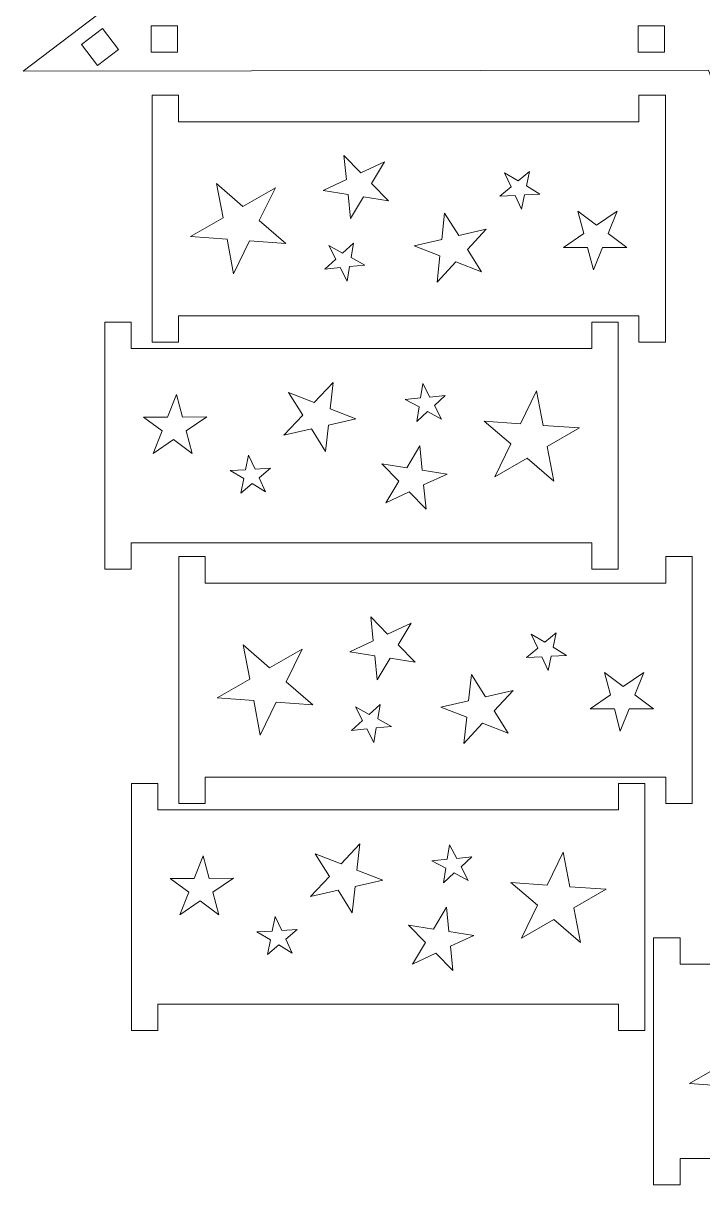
# Model space of a CAD drawing. Header units: centimetres. Extents: x -30.6 to 36.6, y -25.8 to 27.5.
# Drawn here: x -30.58 to -15.13, y -25.83 to 0.58 of the extents above; entities that cross this region are included whole.
import ezdxf

# ---------------------------------------------------------------- set-up
doc = ezdxf.new("R2010")
doc.units = ezdxf.units.CM
doc.header["$MEASUREMENT"] = 0
doc.layers.add('layer 1', color=7, linetype='Continuous')

msp = doc.modelspace()

# ---------------------------------------------------------------- linework, layer by layer
at = {"layer": 'layer 1', "color": 250, "lineweight": 9}
for points, knots in [([(-23.77008, 23.30807), (-23.77008, 23.30807), (-18.39378, 8.74883), (-18.39378, 8.74883), (-18.39378, 8.74883), (-18.39378, 8.74883), (-30.57854, -0.50437), (-30.57854, -0.50437), (-30.57854, -0.50437), (-30.57854, -0.50437), (-15.00344, -0.48715), (-15.00344, -0.48715), (-15.00344, -0.48715), (-15.00344, -0.48715), (-9.51318, -15.52955), (-9.51318, -15.52955), (-9.51318, -15.52955), (-9.51318, -15.52955), (-5.43356, -0.49517), (-5.43356, -0.49517), (-5.43356, -0.49517), (-5.43356, -0.49517), (10.14442, -0.53869), (10.14442, -0.53869), (10.14442, -0.53869), (10.14442, -0.53869), (-2.90936, 8.73579), (-2.90936, 8.73579), (-2.90936, 8.73579), (-2.90936, 8.73579), (1.1037, 23.30807), (1.1037, 23.30807), (1.1037, 23.30807), (1.1037, 23.30807), (0.64578, 23.30807), (0.64578, 23.30807), (0.64578, 23.30807), (0.64578, 23.30807), (-10.91922, 14.44893), (-10.91922, 14.44893), (-10.91922, 14.44893), (-10.91922, 14.44893), (-23.29166, 23.30807), (-23.29166, 23.30807), (-23.29166, 23.30807), (-23.29166, 23.30807), (-23.77008, 23.30807), (-23.77008, 23.30807)], [0, 0, 0, 0, 0.07692308, 0.07692308, 0.07692308, 0.07692308, 0.15384615, 0.15384615, 0.15384615, 0.15384615, 0.23076923, 0.23076923, 0.23076923, 0.23076923, 0.30769231, 0.30769231, 0.30769231, 0.30769231, 0.38461538, 0.38461538, 0.38461538, 0.38461538, 0.46153846, 0.46153846, 0.46153846, 0.46153846, 0.53846154, 0.53846154, 0.53846154, 0.53846154, 0.61538462, 0.61538462, 0.61538462, 0.61538462, 0.69230769, 0.69230769, 0.69230769, 0.69230769, 0.76923077, 0.76923077, 0.76923077, 0.76923077, 0.84615385, 0.84615385, 0.84615385, 0.84615385, 1, 1, 1, 1]), ([(-29.25078, 0.09691), (-29.25078, 0.09691), (-28.7737, 0.46077), (-28.7737, 0.46077), (-28.7737, 0.46077), (-28.7737, 0.46077), (-28.40984, -0.01635), (-28.40984, -0.01635), (-28.40984, -0.01635), (-28.40984, -0.01635), (-28.88696, -0.38017), (-28.88696, -0.38017), (-28.88696, -0.38017), (-28.88696, -0.38017), (-29.25078, 0.09691), (-29.25078, 0.09691)], [0, 0, 0, 0, 0.2, 0.2, 0.2, 0.2, 0.4, 0.4, 0.4, 0.4, 0.6, 0.6, 0.6, 0.6, 1, 1, 1, 1]), ([(-27.6711, -0.07717), (-27.6711, -0.07717), (-27.0711, -0.07717), (-27.0711, -0.07717), (-27.0711, -0.07717), (-27.0711, -0.07717), (-27.0711, 0.52283), (-27.0711, 0.52283), (-27.0711, 0.52283), (-27.0711, 0.52283), (-27.6711, 0.52283), (-27.6711, 0.52283), (-27.6711, 0.52283), (-27.6711, 0.52283), (-27.6711, -0.07717), (-27.6711, -0.07717)], [0, 0, 0, 0, 0.2, 0.2, 0.2, 0.2, 0.4, 0.4, 0.4, 0.4, 0.6, 0.6, 0.6, 0.6, 1, 1, 1, 1]), ([(-16.60092, -0.07717), (-16.60092, -0.07717), (-16.00092, -0.07717), (-16.00092, -0.07717), (-16.00092, -0.07717), (-16.00092, -0.07717), (-16.00092, 0.52283), (-16.00092, 0.52283), (-16.00092, 0.52283), (-16.00092, 0.52283), (-16.60092, 0.52283), (-16.60092, 0.52283), (-16.60092, 0.52283), (-16.60092, 0.52283), (-16.60092, -0.07717), (-16.60092, -0.07717)], [0, 0, 0, 0, 0.2, 0.2, 0.2, 0.2, 0.4, 0.4, 0.4, 0.4, 0.6, 0.6, 0.6, 0.6, 1, 1, 1, 1]), ([(-27.0512, -1.65575), (-27.0512, -1.65575), (-16.58104, -1.65575), (-16.58104, -1.65575), (-16.58104, -1.65575), (-16.58104, -1.65575), (-16.58104, -1.05607), (-16.58104, -1.05607), (-16.58104, -1.05607), (-16.58104, -1.05607), (-15.98104, -1.05607), (-15.98104, -1.05607), (-15.98104, -1.05607), (-15.98104, -2.92785), (-15.98102, -4.79961), (-15.98102, -6.67137), (-15.98102, -6.67137), (-15.98102, -6.67137), (-16.58102, -6.67141), (-16.58102, -6.67141), (-16.58102, -6.67141), (-16.58102, -6.67141), (-16.58102, -6.07171), (-16.58102, -6.07171), (-16.58102, -6.07171), (-16.58102, -6.07171), (-27.05122, -6.07171), (-27.05122, -6.07171), (-27.05122, -6.07171), (-27.05122, -6.07171), (-27.0512, -6.67141), (-27.0512, -6.67141), (-27.0512, -6.67141), (-27.0512, -6.67141), (-27.65122, -6.67141), (-27.65122, -6.67141), (-27.65122, -6.67141), (-27.65122, -4.79965), (-27.65122, -2.92785), (-27.65122, -1.05609), (-27.65122, -1.05609), (-27.65122, -1.05609), (-27.05122, -1.05607), (-27.05122, -1.05607), (-27.05122, -1.05607), (-27.05122, -1.05607), (-27.0512, -1.65575), (-27.0512, -1.65575)], [0, 0, 0, 0, 0.07692308, 0.07692308, 0.07692308, 0.07692308, 0.15384615, 0.15384615, 0.15384615, 0.15384615, 0.23076923, 0.23076923, 0.23076923, 0.23076923, 0.30769231, 0.30769231, 0.30769231, 0.30769231, 0.38461538, 0.38461538, 0.38461538, 0.38461538, 0.46153846, 0.46153846, 0.46153846, 0.46153846, 0.53846154, 0.53846154, 0.53846154, 0.53846154, 0.61538462, 0.61538462, 0.61538462, 0.61538462, 0.69230769, 0.69230769, 0.69230769, 0.69230769, 0.76923077, 0.76923077, 0.76923077, 0.76923077, 0.84615385, 0.84615385, 0.84615385, 0.84615385, 1, 1, 1, 1]), ([(-23.28742, -2.42247), (-23.28742, -2.42247), (-22.90248, -2.81803), (-22.90248, -2.81803), (-22.90248, -2.81803), (-22.90248, -2.81803), (-22.3699, -2.56741), (-22.3699, -2.56741), (-22.3699, -2.56741), (-22.3699, -2.56741), (-22.66546, -3.06061), (-22.66546, -3.06061), (-22.66546, -3.06061), (-22.66546, -3.06061), (-22.27884, -3.45473), (-22.27884, -3.45473), (-22.27884, -3.45473), (-22.27884, -3.45473), (-22.84646, -3.36395), (-22.84646, -3.36395), (-22.84646, -3.36395), (-22.84646, -3.36395), (-23.14008, -3.85811), (-23.14008, -3.85811), (-23.14008, -3.85811), (-23.14008, -3.85811), (-23.19534, -3.30883), (-23.19534, -3.30883), (-23.19534, -3.30883), (-23.19534, -3.30883), (-23.76346, -3.22017), (-23.76346, -3.22017), (-23.76346, -3.22017), (-23.76346, -3.22017), (-23.23, -2.97145), (-23.23, -2.97145), (-23.23, -2.97145), (-23.23, -2.97145), (-23.28742, -2.42247), (-23.28742, -2.42247)], [0, 0, 0, 0, 0.09090909, 0.09090909, 0.09090909, 0.09090909, 0.18181818, 0.18181818, 0.18181818, 0.18181818, 0.27272727, 0.27272727, 0.27272727, 0.27272727, 0.36363636, 0.36363636, 0.36363636, 0.36363636, 0.45454545, 0.45454545, 0.45454545, 0.45454545, 0.54545455, 0.54545455, 0.54545455, 0.54545455, 0.63636364, 0.63636364, 0.63636364, 0.63636364, 0.72727273, 0.72727273, 0.72727273, 0.72727273, 0.81818182, 0.81818182, 0.81818182, 0.81818182, 1, 1, 1, 1]), ([(-19.0713, -2.78849), (-19.0713, -2.78849), (-19.14004, -3.11719), (-19.14004, -3.11719), (-19.14004, -3.11719), (-19.14004, -3.11719), (-18.83258, -3.30071), (-18.83258, -3.30071), (-18.83258, -3.30071), (-18.83258, -3.30071), (-19.18186, -3.31923), (-19.18186, -3.31923), (-19.18186, -3.31923), (-19.18186, -3.31923), (-19.2493, -3.64827), (-19.2493, -3.64827), (-19.2493, -3.64827), (-19.2493, -3.64827), (-19.39642, -3.33101), (-19.39642, -3.33101), (-19.39642, -3.33101), (-19.39642, -3.33101), (-19.74556, -3.35085), (-19.74556, -3.35085), (-19.74556, -3.35085), (-19.74556, -3.35085), (-19.48724, -3.13627), (-19.48724, -3.13627), (-19.48724, -3.13627), (-19.48724, -3.13627), (-19.6356, -2.81949), (-19.6356, -2.81949), (-19.6356, -2.81949), (-19.6356, -2.81949), (-19.32876, -3.00411), (-19.32876, -3.00411), (-19.32876, -3.00411), (-19.32876, -3.00411), (-19.0713, -2.78849), (-19.0713, -2.78849)], [0, 0, 0, 0, 0.09090909, 0.09090909, 0.09090909, 0.09090909, 0.18181818, 0.18181818, 0.18181818, 0.18181818, 0.27272727, 0.27272727, 0.27272727, 0.27272727, 0.36363636, 0.36363636, 0.36363636, 0.36363636, 0.45454545, 0.45454545, 0.45454545, 0.45454545, 0.54545455, 0.54545455, 0.54545455, 0.54545455, 0.63636364, 0.63636364, 0.63636364, 0.63636364, 0.72727273, 0.72727273, 0.72727273, 0.72727273, 0.81818182, 0.81818182, 0.81818182, 0.81818182, 1, 1, 1, 1]), ([(-26.18786, -3.05929), (-26.18786, -3.05929), (-25.58368, -3.58309), (-25.58368, -3.58309), (-25.58368, -3.58309), (-25.58368, -3.58309), (-24.8476, -3.15635), (-24.8476, -3.15635), (-24.8476, -3.15635), (-24.8476, -3.15635), (-25.2118, -3.90413), (-25.2118, -3.90413), (-25.2118, -3.90413), (-25.2118, -3.90413), (-24.60536, -4.42557), (-24.60536, -4.42557), (-24.60536, -4.42557), (-24.60536, -4.42557), (-25.43464, -4.36393), (-25.43464, -4.36393), (-25.43464, -4.36393), (-25.43464, -4.36393), (-25.79592, -5.11291), (-25.79592, -5.11291), (-25.79592, -5.11291), (-25.79592, -5.11291), (-25.94426, -4.32707), (-25.94426, -4.32707), (-25.94426, -4.32707), (-25.94426, -4.32707), (-26.77394, -4.26853), (-26.77394, -4.26853), (-26.77394, -4.26853), (-26.77394, -4.26853), (-26.03636, -3.84447), (-26.03636, -3.84447), (-26.03636, -3.84447), (-26.03636, -3.84447), (-26.18786, -3.05929), (-26.18786, -3.05929)], [0, 0, 0, 0, 0.09090909, 0.09090909, 0.09090909, 0.09090909, 0.18181818, 0.18181818, 0.18181818, 0.18181818, 0.27272727, 0.27272727, 0.27272727, 0.27272727, 0.36363636, 0.36363636, 0.36363636, 0.36363636, 0.45454545, 0.45454545, 0.45454545, 0.45454545, 0.54545455, 0.54545455, 0.54545455, 0.54545455, 0.63636364, 0.63636364, 0.63636364, 0.63636364, 0.72727273, 0.72727273, 0.72727273, 0.72727273, 0.81818182, 0.81818182, 0.81818182, 0.81818182, 1, 1, 1, 1]), ([(-17.97026, -3.69049), (-17.97026, -3.69049), (-17.5456, -4.00665), (-17.5456, -4.00665), (-17.5456, -4.00665), (-17.5456, -4.00665), (-17.07928, -3.68845), (-17.07928, -3.68845), (-17.07928, -3.68845), (-17.07928, -3.68845), (-17.28426, -4.20041), (-17.28426, -4.20041), (-17.28426, -4.20041), (-17.28426, -4.20041), (-16.85826, -4.51491), (-16.85826, -4.51491), (-16.85826, -4.51491), (-16.85826, -4.51491), (-17.40964, -4.51517), (-17.40964, -4.51517), (-17.40964, -4.51517), (-17.40964, -4.51517), (-17.61268, -5.02783), (-17.61268, -5.02783), (-17.61268, -5.02783), (-17.61268, -5.02783), (-17.74842, -4.51597), (-17.74842, -4.51597), (-17.74842, -4.51597), (-17.74842, -4.51597), (-18.29992, -4.51829), (-18.29992, -4.51829), (-18.29992, -4.51829), (-18.29992, -4.51829), (-17.83246, -4.20171), (-17.83246, -4.20171), (-17.83246, -4.20171), (-17.83246, -4.20171), (-17.97026, -3.69049), (-17.97026, -3.69049)], [0, 0, 0, 0, 0.09090909, 0.09090909, 0.09090909, 0.09090909, 0.18181818, 0.18181818, 0.18181818, 0.18181818, 0.27272727, 0.27272727, 0.27272727, 0.27272727, 0.36363636, 0.36363636, 0.36363636, 0.36363636, 0.45454545, 0.45454545, 0.45454545, 0.45454545, 0.54545455, 0.54545455, 0.54545455, 0.54545455, 0.63636364, 0.63636364, 0.63636364, 0.63636364, 0.72727273, 0.72727273, 0.72727273, 0.72727273, 0.81818182, 0.81818182, 0.81818182, 0.81818182, 1, 1, 1, 1]), ([(-20.99914, -3.73301), (-20.99914, -3.73301), (-20.67882, -4.24613), (-20.67882, -4.24613), (-20.67882, -4.24613), (-20.67882, -4.24613), (-20.0517, -4.10135), (-20.0517, -4.10135), (-20.0517, -4.10135), (-20.0517, -4.10135), (-20.48138, -4.56099), (-20.48138, -4.56099), (-20.48138, -4.56099), (-20.48138, -4.56099), (-20.15894, -5.07291), (-20.15894, -5.07291), (-20.15894, -5.07291), (-20.15894, -5.07291), (-20.74484, -4.84389), (-20.74484, -4.84389), (-20.74484, -4.84389), (-20.74484, -4.84389), (-21.17264, -5.30499), (-21.17264, -5.30499), (-21.17264, -5.30499), (-21.17264, -5.30499), (-21.10508, -4.70381), (-21.10508, -4.70381), (-21.10508, -4.70381), (-21.10508, -4.70381), (-21.69192, -4.47691), (-21.69192, -4.47691), (-21.69192, -4.47691), (-21.69192, -4.47691), (-21.06428, -4.33439), (-21.06428, -4.33439), (-21.06428, -4.33439), (-21.06428, -4.33439), (-20.99914, -3.73301), (-20.99914, -3.73301)], [0, 0, 0, 0, 0.09090909, 0.09090909, 0.09090909, 0.09090909, 0.18181818, 0.18181818, 0.18181818, 0.18181818, 0.27272727, 0.27272727, 0.27272727, 0.27272727, 0.36363636, 0.36363636, 0.36363636, 0.36363636, 0.45454545, 0.45454545, 0.45454545, 0.45454545, 0.54545455, 0.54545455, 0.54545455, 0.54545455, 0.63636364, 0.63636364, 0.63636364, 0.63636364, 0.72727273, 0.72727273, 0.72727273, 0.72727273, 0.81818182, 0.81818182, 0.81818182, 0.81818182, 1, 1, 1, 1]), ([(-23.07226, -4.41533), (-23.07226, -4.41533), (-23.12696, -4.74667), (-23.12696, -4.74667), (-23.12696, -4.74667), (-23.12696, -4.74667), (-22.81198, -4.91699), (-22.81198, -4.91699), (-22.81198, -4.91699), (-22.81198, -4.91699), (-23.16014, -4.95029), (-23.16014, -4.95029), (-23.16014, -4.95029), (-23.16014, -4.95029), (-23.21356, -5.28187), (-23.21356, -5.28187), (-23.21356, -5.28187), (-23.21356, -5.28187), (-23.37404, -4.97115), (-23.37404, -4.97115), (-23.37404, -4.97115), (-23.37404, -4.97115), (-23.72202, -5.00581), (-23.72202, -5.00581), (-23.72202, -5.00581), (-23.72202, -5.00581), (-23.47298, -4.78047), (-23.47298, -4.78047), (-23.47298, -4.78047), (-23.47298, -4.78047), (-23.6347, -4.47025), (-23.6347, -4.47025), (-23.6347, -4.47025), (-23.6347, -4.47025), (-23.3203, -4.64167), (-23.3203, -4.64167), (-23.3203, -4.64167), (-23.3203, -4.64167), (-23.07226, -4.41533), (-23.07226, -4.41533)], [0, 0, 0, 0, 0.09090909, 0.09090909, 0.09090909, 0.09090909, 0.18181818, 0.18181818, 0.18181818, 0.18181818, 0.27272727, 0.27272727, 0.27272727, 0.27272727, 0.36363636, 0.36363636, 0.36363636, 0.36363636, 0.45454545, 0.45454545, 0.45454545, 0.45454545, 0.54545455, 0.54545455, 0.54545455, 0.54545455, 0.63636364, 0.63636364, 0.63636364, 0.63636364, 0.72727273, 0.72727273, 0.72727273, 0.72727273, 0.81818182, 0.81818182, 0.81818182, 0.81818182, 1, 1, 1, 1]), ([(-17.65504, -11.23163), (-17.65504, -11.23163), (-28.12522, -11.23163), (-28.12522, -11.23163), (-28.12522, -11.23163), (-28.12522, -11.23163), (-28.12522, -11.83131), (-28.12522, -11.83131), (-28.12522, -11.83131), (-28.12522, -11.83131), (-28.72522, -11.83131), (-28.72522, -11.83131), (-28.72522, -11.83131), (-28.72522, -9.95955), (-28.72522, -8.08777), (-28.72522, -6.21601), (-28.72522, -6.21601), (-28.72522, -6.21601), (-28.12522, -6.21601), (-28.12522, -6.21601), (-28.12522, -6.21601), (-28.12522, -6.21601), (-28.12522, -6.81569), (-28.12522, -6.81569), (-28.12522, -6.81569), (-28.12522, -6.81569), (-17.65504, -6.81569), (-17.65504, -6.81569), (-17.65504, -6.81569), (-17.65504, -6.81569), (-17.65504, -6.21601), (-17.65504, -6.21601), (-17.65504, -6.21601), (-17.65504, -6.21601), (-17.05504, -6.21601), (-17.05504, -6.21601), (-17.05504, -6.21601), (-17.05504, -8.08777), (-17.05504, -9.95955), (-17.05506, -11.83131), (-17.05506, -11.83131), (-17.05506, -11.83131), (-17.65506, -11.83131), (-17.65506, -11.83131), (-17.65506, -11.83131), (-17.65506, -11.83131), (-17.65504, -11.23163), (-17.65504, -11.23163)], [0, 0, 0, 0, 0.07692308, 0.07692308, 0.07692308, 0.07692308, 0.15384615, 0.15384615, 0.15384615, 0.15384615, 0.23076923, 0.23076923, 0.23076923, 0.23076923, 0.30769231, 0.30769231, 0.30769231, 0.30769231, 0.38461538, 0.38461538, 0.38461538, 0.38461538, 0.46153846, 0.46153846, 0.46153846, 0.46153846, 0.53846154, 0.53846154, 0.53846154, 0.53846154, 0.61538462, 0.61538462, 0.61538462, 0.61538462, 0.69230769, 0.69230769, 0.69230769, 0.69230769, 0.76923077, 0.76923077, 0.76923077, 0.76923077, 0.84615385, 0.84615385, 0.84615385, 0.84615385, 1, 1, 1, 1]), ([(-23.70712, -9.15439), (-23.70712, -9.15439), (-24.02744, -8.64127), (-24.02744, -8.64127), (-24.02744, -8.64127), (-24.02744, -8.64127), (-24.65454, -8.78603), (-24.65454, -8.78603), (-24.65454, -8.78603), (-24.65454, -8.78603), (-24.22486, -8.32639), (-24.22486, -8.32639), (-24.22486, -8.32639), (-24.22486, -8.32639), (-24.5473, -7.81449), (-24.5473, -7.81449), (-24.5473, -7.81449), (-24.5473, -7.81449), (-23.96142, -8.04353), (-23.96142, -8.04353), (-23.96142, -8.04353), (-23.96142, -8.04353), (-23.53362, -7.58241), (-23.53362, -7.58241), (-23.53362, -7.58241), (-23.53362, -7.58241), (-23.60118, -8.18361), (-23.60118, -8.18361), (-23.60118, -8.18361), (-23.60118, -8.18361), (-23.01432, -8.41051), (-23.01432, -8.41051), (-23.01432, -8.41051), (-23.01432, -8.41051), (-23.64196, -8.55301), (-23.64196, -8.55301), (-23.64196, -8.55301), (-23.64196, -8.55301), (-23.70712, -9.15439), (-23.70712, -9.15439)], [0, 0, 0, 0, 0.09090909, 0.09090909, 0.09090909, 0.09090909, 0.18181818, 0.18181818, 0.18181818, 0.18181818, 0.27272727, 0.27272727, 0.27272727, 0.27272727, 0.36363636, 0.36363636, 0.36363636, 0.36363636, 0.45454545, 0.45454545, 0.45454545, 0.45454545, 0.54545455, 0.54545455, 0.54545455, 0.54545455, 0.63636364, 0.63636364, 0.63636364, 0.63636364, 0.72727273, 0.72727273, 0.72727273, 0.72727273, 0.81818182, 0.81818182, 0.81818182, 0.81818182, 1, 1, 1, 1]), ([(-21.63402, -8.47205), (-21.63402, -8.47205), (-21.5793, -8.14073), (-21.5793, -8.14073), (-21.5793, -8.14073), (-21.5793, -8.14073), (-21.8943, -7.97043), (-21.8943, -7.97043), (-21.8943, -7.97043), (-21.8943, -7.97043), (-21.5461, -7.93709), (-21.5461, -7.93709), (-21.5461, -7.93709), (-21.5461, -7.93709), (-21.4927, -7.60553), (-21.4927, -7.60553), (-21.4927, -7.60553), (-21.4927, -7.60553), (-21.33226, -7.91623), (-21.33226, -7.91623), (-21.33226, -7.91623), (-21.33226, -7.91623), (-20.98424, -7.88159), (-20.98424, -7.88159), (-20.98424, -7.88159), (-20.98424, -7.88159), (-21.23328, -8.10693), (-21.23328, -8.10693), (-21.23328, -8.10693), (-21.23328, -8.10693), (-21.07154, -8.41715), (-21.07154, -8.41715), (-21.07154, -8.41715), (-21.07154, -8.41715), (-21.38596, -8.24573), (-21.38596, -8.24573), (-21.38596, -8.24573), (-21.38596, -8.24573), (-21.63402, -8.47205), (-21.63402, -8.47205)], [0, 0, 0, 0, 0.09090909, 0.09090909, 0.09090909, 0.09090909, 0.18181818, 0.18181818, 0.18181818, 0.18181818, 0.27272727, 0.27272727, 0.27272727, 0.27272727, 0.36363636, 0.36363636, 0.36363636, 0.36363636, 0.45454545, 0.45454545, 0.45454545, 0.45454545, 0.54545455, 0.54545455, 0.54545455, 0.54545455, 0.63636364, 0.63636364, 0.63636364, 0.63636364, 0.72727273, 0.72727273, 0.72727273, 0.72727273, 0.81818182, 0.81818182, 0.81818182, 0.81818182, 1, 1, 1, 1]), ([(-26.736, -9.19689), (-26.736, -9.19689), (-27.16064, -8.88073), (-27.16064, -8.88073), (-27.16064, -8.88073), (-27.16064, -8.88073), (-27.62698, -9.19897), (-27.62698, -9.19897), (-27.62698, -9.19897), (-27.62698, -9.19897), (-27.42198, -8.68697), (-27.42198, -8.68697), (-27.42198, -8.68697), (-27.42198, -8.68697), (-27.84798, -8.37251), (-27.84798, -8.37251), (-27.84798, -8.37251), (-27.84798, -8.37251), (-27.2966, -8.37225), (-27.2966, -8.37225), (-27.2966, -8.37225), (-27.2966, -8.37225), (-27.0936, -7.85959), (-27.0936, -7.85959), (-27.0936, -7.85959), (-27.0936, -7.85959), (-26.95784, -8.37143), (-26.95784, -8.37143), (-26.95784, -8.37143), (-26.95784, -8.37143), (-26.40634, -8.36911), (-26.40634, -8.36911), (-26.40634, -8.36911), (-26.40634, -8.36911), (-26.87378, -8.68569), (-26.87378, -8.68569), (-26.87378, -8.68569), (-26.87378, -8.68569), (-26.736, -9.19689), (-26.736, -9.19689)], [0, 0, 0, 0, 0.09090909, 0.09090909, 0.09090909, 0.09090909, 0.18181818, 0.18181818, 0.18181818, 0.18181818, 0.27272727, 0.27272727, 0.27272727, 0.27272727, 0.36363636, 0.36363636, 0.36363636, 0.36363636, 0.45454545, 0.45454545, 0.45454545, 0.45454545, 0.54545455, 0.54545455, 0.54545455, 0.54545455, 0.63636364, 0.63636364, 0.63636364, 0.63636364, 0.72727273, 0.72727273, 0.72727273, 0.72727273, 0.81818182, 0.81818182, 0.81818182, 0.81818182, 1, 1, 1, 1]), ([(-18.51838, -9.82809), (-18.51838, -9.82809), (-19.12258, -9.30431), (-19.12258, -9.30431), (-19.12258, -9.30431), (-19.12258, -9.30431), (-19.85864, -9.73105), (-19.85864, -9.73105), (-19.85864, -9.73105), (-19.85864, -9.73105), (-19.49448, -8.98325), (-19.49448, -8.98325), (-19.49448, -8.98325), (-19.49448, -8.98325), (-20.1009, -8.46183), (-20.1009, -8.46183), (-20.1009, -8.46183), (-20.1009, -8.46183), (-19.27162, -8.52347), (-19.27162, -8.52347), (-19.27162, -8.52347), (-19.27162, -8.52347), (-18.91036, -7.77447), (-18.91036, -7.77447), (-18.91036, -7.77447), (-18.91036, -7.77447), (-18.76202, -8.56035), (-18.76202, -8.56035), (-18.76202, -8.56035), (-18.76202, -8.56035), (-17.93232, -8.61887), (-17.93232, -8.61887), (-17.93232, -8.61887), (-17.93232, -8.61887), (-18.66988, -9.04295), (-18.66988, -9.04295), (-18.66988, -9.04295), (-18.66988, -9.04295), (-18.51838, -9.82809), (-18.51838, -9.82809)], [0, 0, 0, 0, 0.09090909, 0.09090909, 0.09090909, 0.09090909, 0.18181818, 0.18181818, 0.18181818, 0.18181818, 0.27272727, 0.27272727, 0.27272727, 0.27272727, 0.36363636, 0.36363636, 0.36363636, 0.36363636, 0.45454545, 0.45454545, 0.45454545, 0.45454545, 0.54545455, 0.54545455, 0.54545455, 0.54545455, 0.63636364, 0.63636364, 0.63636364, 0.63636364, 0.72727273, 0.72727273, 0.72727273, 0.72727273, 0.81818182, 0.81818182, 0.81818182, 0.81818182, 1, 1, 1, 1]), ([(-25.63494, -10.09893), (-25.63494, -10.09893), (-25.5662, -9.77021), (-25.5662, -9.77021), (-25.5662, -9.77021), (-25.5662, -9.77021), (-25.8737, -9.58669), (-25.8737, -9.58669), (-25.8737, -9.58669), (-25.8737, -9.58669), (-25.5244, -9.56817), (-25.5244, -9.56817), (-25.5244, -9.56817), (-25.5244, -9.56817), (-25.457, -9.23913), (-25.457, -9.23913), (-25.457, -9.23913), (-25.457, -9.23913), (-25.30982, -9.55637), (-25.30982, -9.55637), (-25.30982, -9.55637), (-25.30982, -9.55637), (-24.96068, -9.53655), (-24.96068, -9.53655), (-24.96068, -9.53655), (-24.96068, -9.53655), (-25.21906, -9.75113), (-25.21906, -9.75113), (-25.21906, -9.75113), (-25.21906, -9.75113), (-25.07066, -10.06791), (-25.07066, -10.06791), (-25.07066, -10.06791), (-25.07066, -10.06791), (-25.3775, -9.88329), (-25.3775, -9.88329), (-25.3775, -9.88329), (-25.3775, -9.88329), (-25.63494, -10.09893), (-25.63494, -10.09893)], [0, 0, 0, 0, 0.09090909, 0.09090909, 0.09090909, 0.09090909, 0.18181818, 0.18181818, 0.18181818, 0.18181818, 0.27272727, 0.27272727, 0.27272727, 0.27272727, 0.36363636, 0.36363636, 0.36363636, 0.36363636, 0.45454545, 0.45454545, 0.45454545, 0.45454545, 0.54545455, 0.54545455, 0.54545455, 0.54545455, 0.63636364, 0.63636364, 0.63636364, 0.63636364, 0.72727273, 0.72727273, 0.72727273, 0.72727273, 0.81818182, 0.81818182, 0.81818182, 0.81818182, 1, 1, 1, 1]), ([(-21.41884, -10.46493), (-21.41884, -10.46493), (-21.80376, -10.06935), (-21.80376, -10.06935), (-21.80376, -10.06935), (-21.80376, -10.06935), (-22.33636, -10.31997), (-22.33636, -10.31997), (-22.33636, -10.31997), (-22.33636, -10.31997), (-22.0408, -9.82679), (-22.0408, -9.82679), (-22.0408, -9.82679), (-22.0408, -9.82679), (-22.4274, -9.43269), (-22.4274, -9.43269), (-22.4274, -9.43269), (-22.4274, -9.43269), (-21.8598, -9.52349), (-21.8598, -9.52349), (-21.8598, -9.52349), (-21.8598, -9.52349), (-21.56616, -9.02929), (-21.56616, -9.02929), (-21.56616, -9.02929), (-21.56616, -9.02929), (-21.51092, -9.57857), (-21.51092, -9.57857), (-21.51092, -9.57857), (-21.51092, -9.57857), (-20.94282, -9.66723), (-20.94282, -9.66723), (-20.94282, -9.66723), (-20.94282, -9.66723), (-21.47626, -9.91595), (-21.47626, -9.91595), (-21.47626, -9.91595), (-21.47626, -9.91595), (-21.41884, -10.46493), (-21.41884, -10.46493)], [0, 0, 0, 0, 0.09090909, 0.09090909, 0.09090909, 0.09090909, 0.18181818, 0.18181818, 0.18181818, 0.18181818, 0.27272727, 0.27272727, 0.27272727, 0.27272727, 0.36363636, 0.36363636, 0.36363636, 0.36363636, 0.45454545, 0.45454545, 0.45454545, 0.45454545, 0.54545455, 0.54545455, 0.54545455, 0.54545455, 0.63636364, 0.63636364, 0.63636364, 0.63636364, 0.72727273, 0.72727273, 0.72727273, 0.72727273, 0.81818182, 0.81818182, 0.81818182, 0.81818182, 1, 1, 1, 1]), ([(-26.44436, -12.14477), (-26.44436, -12.14477), (-15.9742, -12.14477), (-15.9742, -12.14477), (-15.9742, -12.14477), (-15.9742, -12.14477), (-15.9742, -11.54509), (-15.9742, -11.54509), (-15.9742, -11.54509), (-15.9742, -11.54509), (-15.3742, -11.54509), (-15.3742, -11.54509), (-15.3742, -11.54509), (-15.3742, -13.41687), (-15.37418, -15.28863), (-15.37418, -17.16039), (-15.37418, -17.16039), (-15.37418, -17.16039), (-15.97418, -17.16043), (-15.97418, -17.16043), (-15.97418, -17.16043), (-15.97418, -17.16043), (-15.97418, -16.56073), (-15.97418, -16.56073), (-15.97418, -16.56073), (-15.97418, -16.56073), (-26.44438, -16.56073), (-26.44438, -16.56073), (-26.44438, -16.56073), (-26.44438, -16.56073), (-26.44436, -17.16043), (-26.44436, -17.16043), (-26.44436, -17.16043), (-26.44436, -17.16043), (-27.04438, -17.16043), (-27.04438, -17.16043), (-27.04438, -17.16043), (-27.04438, -15.28867), (-27.04438, -13.41687), (-27.04438, -11.54511), (-27.04438, -11.54511), (-27.04438, -11.54511), (-26.44438, -11.54509), (-26.44438, -11.54509), (-26.44438, -11.54509), (-26.44438, -11.54509), (-26.44436, -12.14477), (-26.44436, -12.14477)], [0, 0, 0, 0, 0.07692308, 0.07692308, 0.07692308, 0.07692308, 0.15384615, 0.15384615, 0.15384615, 0.15384615, 0.23076923, 0.23076923, 0.23076923, 0.23076923, 0.30769231, 0.30769231, 0.30769231, 0.30769231, 0.38461538, 0.38461538, 0.38461538, 0.38461538, 0.46153846, 0.46153846, 0.46153846, 0.46153846, 0.53846154, 0.53846154, 0.53846154, 0.53846154, 0.61538462, 0.61538462, 0.61538462, 0.61538462, 0.69230769, 0.69230769, 0.69230769, 0.69230769, 0.76923077, 0.76923077, 0.76923077, 0.76923077, 0.84615385, 0.84615385, 0.84615385, 0.84615385, 1, 1, 1, 1]), ([(-22.68058, -12.91149), (-22.68058, -12.91149), (-22.29564, -13.30705), (-22.29564, -13.30705), (-22.29564, -13.30705), (-22.29564, -13.30705), (-21.76306, -13.05643), (-21.76306, -13.05643), (-21.76306, -13.05643), (-21.76306, -13.05643), (-22.05862, -13.54963), (-22.05862, -13.54963), (-22.05862, -13.54963), (-22.05862, -13.54963), (-21.672, -13.94375), (-21.672, -13.94375), (-21.672, -13.94375), (-21.672, -13.94375), (-22.23962, -13.85297), (-22.23962, -13.85297), (-22.23962, -13.85297), (-22.23962, -13.85297), (-22.53324, -14.34713), (-22.53324, -14.34713), (-22.53324, -14.34713), (-22.53324, -14.34713), (-22.5885, -13.79785), (-22.5885, -13.79785), (-22.5885, -13.79785), (-22.5885, -13.79785), (-23.15662, -13.70919), (-23.15662, -13.70919), (-23.15662, -13.70919), (-23.15662, -13.70919), (-22.62316, -13.46047), (-22.62316, -13.46047), (-22.62316, -13.46047), (-22.62316, -13.46047), (-22.68058, -12.91149), (-22.68058, -12.91149)], [0, 0, 0, 0, 0.09090909, 0.09090909, 0.09090909, 0.09090909, 0.18181818, 0.18181818, 0.18181818, 0.18181818, 0.27272727, 0.27272727, 0.27272727, 0.27272727, 0.36363636, 0.36363636, 0.36363636, 0.36363636, 0.45454545, 0.45454545, 0.45454545, 0.45454545, 0.54545455, 0.54545455, 0.54545455, 0.54545455, 0.63636364, 0.63636364, 0.63636364, 0.63636364, 0.72727273, 0.72727273, 0.72727273, 0.72727273, 0.81818182, 0.81818182, 0.81818182, 0.81818182, 1, 1, 1, 1]), ([(-18.46446, -13.27751), (-18.46446, -13.27751), (-18.5332, -13.60621), (-18.5332, -13.60621), (-18.5332, -13.60621), (-18.5332, -13.60621), (-18.22574, -13.78973), (-18.22574, -13.78973), (-18.22574, -13.78973), (-18.22574, -13.78973), (-18.57502, -13.80825), (-18.57502, -13.80825), (-18.57502, -13.80825), (-18.57502, -13.80825), (-18.64246, -14.13729), (-18.64246, -14.13729), (-18.64246, -14.13729), (-18.64246, -14.13729), (-18.78958, -13.82003), (-18.78958, -13.82003), (-18.78958, -13.82003), (-18.78958, -13.82003), (-19.13872, -13.83987), (-19.13872, -13.83987), (-19.13872, -13.83987), (-19.13872, -13.83987), (-18.8804, -13.62529), (-18.8804, -13.62529), (-18.8804, -13.62529), (-18.8804, -13.62529), (-19.02876, -13.30851), (-19.02876, -13.30851), (-19.02876, -13.30851), (-19.02876, -13.30851), (-18.72192, -13.49313), (-18.72192, -13.49313), (-18.72192, -13.49313), (-18.72192, -13.49313), (-18.46446, -13.27751), (-18.46446, -13.27751)], [0, 0, 0, 0, 0.09090909, 0.09090909, 0.09090909, 0.09090909, 0.18181818, 0.18181818, 0.18181818, 0.18181818, 0.27272727, 0.27272727, 0.27272727, 0.27272727, 0.36363636, 0.36363636, 0.36363636, 0.36363636, 0.45454545, 0.45454545, 0.45454545, 0.45454545, 0.54545455, 0.54545455, 0.54545455, 0.54545455, 0.63636364, 0.63636364, 0.63636364, 0.63636364, 0.72727273, 0.72727273, 0.72727273, 0.72727273, 0.81818182, 0.81818182, 0.81818182, 0.81818182, 1, 1, 1, 1]), ([(-25.58102, -13.54831), (-25.58102, -13.54831), (-24.97684, -14.07211), (-24.97684, -14.07211), (-24.97684, -14.07211), (-24.97684, -14.07211), (-24.24076, -13.64537), (-24.24076, -13.64537), (-24.24076, -13.64537), (-24.24076, -13.64537), (-24.60496, -14.39315), (-24.60496, -14.39315), (-24.60496, -14.39315), (-24.60496, -14.39315), (-23.99852, -14.91459), (-23.99852, -14.91459), (-23.99852, -14.91459), (-23.99852, -14.91459), (-24.8278, -14.85295), (-24.8278, -14.85295), (-24.8278, -14.85295), (-24.8278, -14.85295), (-25.18908, -15.60193), (-25.18908, -15.60193), (-25.18908, -15.60193), (-25.18908, -15.60193), (-25.33742, -14.81609), (-25.33742, -14.81609), (-25.33742, -14.81609), (-25.33742, -14.81609), (-26.1671, -14.75755), (-26.1671, -14.75755), (-26.1671, -14.75755), (-26.1671, -14.75755), (-25.42952, -14.33349), (-25.42952, -14.33349), (-25.42952, -14.33349), (-25.42952, -14.33349), (-25.58102, -13.54831), (-25.58102, -13.54831)], [0, 0, 0, 0, 0.09090909, 0.09090909, 0.09090909, 0.09090909, 0.18181818, 0.18181818, 0.18181818, 0.18181818, 0.27272727, 0.27272727, 0.27272727, 0.27272727, 0.36363636, 0.36363636, 0.36363636, 0.36363636, 0.45454545, 0.45454545, 0.45454545, 0.45454545, 0.54545455, 0.54545455, 0.54545455, 0.54545455, 0.63636364, 0.63636364, 0.63636364, 0.63636364, 0.72727273, 0.72727273, 0.72727273, 0.72727273, 0.81818182, 0.81818182, 0.81818182, 0.81818182, 1, 1, 1, 1]), ([(-20.3923, -14.22203), (-20.3923, -14.22203), (-20.07198, -14.73515), (-20.07198, -14.73515), (-20.07198, -14.73515), (-20.07198, -14.73515), (-19.44486, -14.59037), (-19.44486, -14.59037), (-19.44486, -14.59037), (-19.44486, -14.59037), (-19.87454, -15.05001), (-19.87454, -15.05001), (-19.87454, -15.05001), (-19.87454, -15.05001), (-19.5521, -15.56193), (-19.5521, -15.56193), (-19.5521, -15.56193), (-19.5521, -15.56193), (-20.138, -15.33291), (-20.138, -15.33291), (-20.138, -15.33291), (-20.138, -15.33291), (-20.5658, -15.79401), (-20.5658, -15.79401), (-20.5658, -15.79401), (-20.5658, -15.79401), (-20.49824, -15.19283), (-20.49824, -15.19283), (-20.49824, -15.19283), (-20.49824, -15.19283), (-21.08508, -14.96593), (-21.08508, -14.96593), (-21.08508, -14.96593), (-21.08508, -14.96593), (-20.45744, -14.82341), (-20.45744, -14.82341), (-20.45744, -14.82341), (-20.45744, -14.82341), (-20.3923, -14.22203), (-20.3923, -14.22203)], [0, 0, 0, 0, 0.09090909, 0.09090909, 0.09090909, 0.09090909, 0.18181818, 0.18181818, 0.18181818, 0.18181818, 0.27272727, 0.27272727, 0.27272727, 0.27272727, 0.36363636, 0.36363636, 0.36363636, 0.36363636, 0.45454545, 0.45454545, 0.45454545, 0.45454545, 0.54545455, 0.54545455, 0.54545455, 0.54545455, 0.63636364, 0.63636364, 0.63636364, 0.63636364, 0.72727273, 0.72727273, 0.72727273, 0.72727273, 0.81818182, 0.81818182, 0.81818182, 0.81818182, 1, 1, 1, 1]), ([(-17.36342, -14.17951), (-17.36342, -14.17951), (-16.93876, -14.49567), (-16.93876, -14.49567), (-16.93876, -14.49567), (-16.93876, -14.49567), (-16.47244, -14.17747), (-16.47244, -14.17747), (-16.47244, -14.17747), (-16.47244, -14.17747), (-16.67742, -14.68943), (-16.67742, -14.68943), (-16.67742, -14.68943), (-16.67742, -14.68943), (-16.25142, -15.00393), (-16.25142, -15.00393), (-16.25142, -15.00393), (-16.25142, -15.00393), (-16.8028, -15.00419), (-16.8028, -15.00419), (-16.8028, -15.00419), (-16.8028, -15.00419), (-17.00584, -15.51685), (-17.00584, -15.51685), (-17.00584, -15.51685), (-17.00584, -15.51685), (-17.14158, -15.00499), (-17.14158, -15.00499), (-17.14158, -15.00499), (-17.14158, -15.00499), (-17.69308, -15.00731), (-17.69308, -15.00731), (-17.69308, -15.00731), (-17.69308, -15.00731), (-17.22562, -14.69073), (-17.22562, -14.69073), (-17.22562, -14.69073), (-17.22562, -14.69073), (-17.36342, -14.17951), (-17.36342, -14.17951)], [0, 0, 0, 0, 0.09090909, 0.09090909, 0.09090909, 0.09090909, 0.18181818, 0.18181818, 0.18181818, 0.18181818, 0.27272727, 0.27272727, 0.27272727, 0.27272727, 0.36363636, 0.36363636, 0.36363636, 0.36363636, 0.45454545, 0.45454545, 0.45454545, 0.45454545, 0.54545455, 0.54545455, 0.54545455, 0.54545455, 0.63636364, 0.63636364, 0.63636364, 0.63636364, 0.72727273, 0.72727273, 0.72727273, 0.72727273, 0.81818182, 0.81818182, 0.81818182, 0.81818182, 1, 1, 1, 1]), ([(-22.46542, -14.90435), (-22.46542, -14.90435), (-22.52012, -15.23569), (-22.52012, -15.23569), (-22.52012, -15.23569), (-22.52012, -15.23569), (-22.20514, -15.40601), (-22.20514, -15.40601), (-22.20514, -15.40601), (-22.20514, -15.40601), (-22.5533, -15.43931), (-22.5533, -15.43931), (-22.5533, -15.43931), (-22.5533, -15.43931), (-22.60672, -15.77089), (-22.60672, -15.77089), (-22.60672, -15.77089), (-22.60672, -15.77089), (-22.7672, -15.46017), (-22.7672, -15.46017), (-22.7672, -15.46017), (-22.7672, -15.46017), (-23.11518, -15.49483), (-23.11518, -15.49483), (-23.11518, -15.49483), (-23.11518, -15.49483), (-22.86614, -15.26949), (-22.86614, -15.26949), (-22.86614, -15.26949), (-22.86614, -15.26949), (-23.02786, -14.95927), (-23.02786, -14.95927), (-23.02786, -14.95927), (-23.02786, -14.95927), (-22.71346, -15.13069), (-22.71346, -15.13069), (-22.71346, -15.13069), (-22.71346, -15.13069), (-22.46542, -14.90435), (-22.46542, -14.90435)], [0, 0, 0, 0, 0.09090909, 0.09090909, 0.09090909, 0.09090909, 0.18181818, 0.18181818, 0.18181818, 0.18181818, 0.27272727, 0.27272727, 0.27272727, 0.27272727, 0.36363636, 0.36363636, 0.36363636, 0.36363636, 0.45454545, 0.45454545, 0.45454545, 0.45454545, 0.54545455, 0.54545455, 0.54545455, 0.54545455, 0.63636364, 0.63636364, 0.63636364, 0.63636364, 0.72727273, 0.72727273, 0.72727273, 0.72727273, 0.81818182, 0.81818182, 0.81818182, 0.81818182, 1, 1, 1, 1]), ([(-17.0482, -21.72065), (-17.0482, -21.72065), (-27.51838, -21.72065), (-27.51838, -21.72065), (-27.51838, -21.72065), (-27.51838, -21.72065), (-27.51838, -22.32033), (-27.51838, -22.32033), (-27.51838, -22.32033), (-27.51838, -22.32033), (-28.11838, -22.32033), (-28.11838, -22.32033), (-28.11838, -22.32033), (-28.11838, -20.44857), (-28.11838, -18.57679), (-28.11838, -16.70503), (-28.11838, -16.70503), (-28.11838, -16.70503), (-27.51838, -16.70503), (-27.51838, -16.70503), (-27.51838, -16.70503), (-27.51838, -16.70503), (-27.51838, -17.30471), (-27.51838, -17.30471), (-27.51838, -17.30471), (-27.51838, -17.30471), (-17.0482, -17.30471), (-17.0482, -17.30471), (-17.0482, -17.30471), (-17.0482, -17.30471), (-17.0482, -16.70503), (-17.0482, -16.70503), (-17.0482, -16.70503), (-17.0482, -16.70503), (-16.4482, -16.70503), (-16.4482, -16.70503), (-16.4482, -16.70503), (-16.4482, -18.57679), (-16.4482, -20.44857), (-16.44822, -22.32033), (-16.44822, -22.32033), (-16.44822, -22.32033), (-17.04822, -22.32033), (-17.04822, -22.32033), (-17.04822, -22.32033), (-17.04822, -22.32033), (-17.0482, -21.72065), (-17.0482, -21.72065)], [0, 0, 0, 0, 0.07692308, 0.07692308, 0.07692308, 0.07692308, 0.15384615, 0.15384615, 0.15384615, 0.15384615, 0.23076923, 0.23076923, 0.23076923, 0.23076923, 0.30769231, 0.30769231, 0.30769231, 0.30769231, 0.38461538, 0.38461538, 0.38461538, 0.38461538, 0.46153846, 0.46153846, 0.46153846, 0.46153846, 0.53846154, 0.53846154, 0.53846154, 0.53846154, 0.61538462, 0.61538462, 0.61538462, 0.61538462, 0.69230769, 0.69230769, 0.69230769, 0.69230769, 0.76923077, 0.76923077, 0.76923077, 0.76923077, 0.84615385, 0.84615385, 0.84615385, 0.84615385, 1, 1, 1, 1]), ([(-23.10028, -19.64341), (-23.10028, -19.64341), (-23.4206, -19.13029), (-23.4206, -19.13029), (-23.4206, -19.13029), (-23.4206, -19.13029), (-24.0477, -19.27505), (-24.0477, -19.27505), (-24.0477, -19.27505), (-24.0477, -19.27505), (-23.61802, -18.81541), (-23.61802, -18.81541), (-23.61802, -18.81541), (-23.61802, -18.81541), (-23.94046, -18.30351), (-23.94046, -18.30351), (-23.94046, -18.30351), (-23.94046, -18.30351), (-23.35458, -18.53255), (-23.35458, -18.53255), (-23.35458, -18.53255), (-23.35458, -18.53255), (-22.92678, -18.07143), (-22.92678, -18.07143), (-22.92678, -18.07143), (-22.92678, -18.07143), (-22.99434, -18.67263), (-22.99434, -18.67263), (-22.99434, -18.67263), (-22.99434, -18.67263), (-22.40748, -18.89953), (-22.40748, -18.89953), (-22.40748, -18.89953), (-22.40748, -18.89953), (-23.03512, -19.04203), (-23.03512, -19.04203), (-23.03512, -19.04203), (-23.03512, -19.04203), (-23.10028, -19.64341), (-23.10028, -19.64341)], [0, 0, 0, 0, 0.09090909, 0.09090909, 0.09090909, 0.09090909, 0.18181818, 0.18181818, 0.18181818, 0.18181818, 0.27272727, 0.27272727, 0.27272727, 0.27272727, 0.36363636, 0.36363636, 0.36363636, 0.36363636, 0.45454545, 0.45454545, 0.45454545, 0.45454545, 0.54545455, 0.54545455, 0.54545455, 0.54545455, 0.63636364, 0.63636364, 0.63636364, 0.63636364, 0.72727273, 0.72727273, 0.72727273, 0.72727273, 0.81818182, 0.81818182, 0.81818182, 0.81818182, 1, 1, 1, 1]), ([(-21.02718, -18.96107), (-21.02718, -18.96107), (-20.97246, -18.62975), (-20.97246, -18.62975), (-20.97246, -18.62975), (-20.97246, -18.62975), (-21.28746, -18.45945), (-21.28746, -18.45945), (-21.28746, -18.45945), (-21.28746, -18.45945), (-20.93926, -18.42611), (-20.93926, -18.42611), (-20.93926, -18.42611), (-20.93926, -18.42611), (-20.88586, -18.09455), (-20.88586, -18.09455), (-20.88586, -18.09455), (-20.88586, -18.09455), (-20.72542, -18.40525), (-20.72542, -18.40525), (-20.72542, -18.40525), (-20.72542, -18.40525), (-20.3774, -18.37061), (-20.3774, -18.37061), (-20.3774, -18.37061), (-20.3774, -18.37061), (-20.62644, -18.59595), (-20.62644, -18.59595), (-20.62644, -18.59595), (-20.62644, -18.59595), (-20.4647, -18.90617), (-20.4647, -18.90617), (-20.4647, -18.90617), (-20.4647, -18.90617), (-20.77912, -18.73475), (-20.77912, -18.73475), (-20.77912, -18.73475), (-20.77912, -18.73475), (-21.02718, -18.96107), (-21.02718, -18.96107)], [0, 0, 0, 0, 0.09090909, 0.09090909, 0.09090909, 0.09090909, 0.18181818, 0.18181818, 0.18181818, 0.18181818, 0.27272727, 0.27272727, 0.27272727, 0.27272727, 0.36363636, 0.36363636, 0.36363636, 0.36363636, 0.45454545, 0.45454545, 0.45454545, 0.45454545, 0.54545455, 0.54545455, 0.54545455, 0.54545455, 0.63636364, 0.63636364, 0.63636364, 0.63636364, 0.72727273, 0.72727273, 0.72727273, 0.72727273, 0.81818182, 0.81818182, 0.81818182, 0.81818182, 1, 1, 1, 1]), ([(-26.12916, -19.68591), (-26.12916, -19.68591), (-26.5538, -19.36975), (-26.5538, -19.36975), (-26.5538, -19.36975), (-26.5538, -19.36975), (-27.02014, -19.68799), (-27.02014, -19.68799), (-27.02014, -19.68799), (-27.02014, -19.68799), (-26.81514, -19.17599), (-26.81514, -19.17599), (-26.81514, -19.17599), (-26.81514, -19.17599), (-27.24114, -18.86153), (-27.24114, -18.86153), (-27.24114, -18.86153), (-27.24114, -18.86153), (-26.68976, -18.86127), (-26.68976, -18.86127), (-26.68976, -18.86127), (-26.68976, -18.86127), (-26.48676, -18.34861), (-26.48676, -18.34861), (-26.48676, -18.34861), (-26.48676, -18.34861), (-26.351, -18.86045), (-26.351, -18.86045), (-26.351, -18.86045), (-26.351, -18.86045), (-25.7995, -18.85813), (-25.7995, -18.85813), (-25.7995, -18.85813), (-25.7995, -18.85813), (-26.26694, -19.17471), (-26.26694, -19.17471), (-26.26694, -19.17471), (-26.26694, -19.17471), (-26.12916, -19.68591), (-26.12916, -19.68591)], [0, 0, 0, 0, 0.09090909, 0.09090909, 0.09090909, 0.09090909, 0.18181818, 0.18181818, 0.18181818, 0.18181818, 0.27272727, 0.27272727, 0.27272727, 0.27272727, 0.36363636, 0.36363636, 0.36363636, 0.36363636, 0.45454545, 0.45454545, 0.45454545, 0.45454545, 0.54545455, 0.54545455, 0.54545455, 0.54545455, 0.63636364, 0.63636364, 0.63636364, 0.63636364, 0.72727273, 0.72727273, 0.72727273, 0.72727273, 0.81818182, 0.81818182, 0.81818182, 0.81818182, 1, 1, 1, 1]), ([(-17.91154, -20.31711), (-17.91154, -20.31711), (-18.51574, -19.79333), (-18.51574, -19.79333), (-18.51574, -19.79333), (-18.51574, -19.79333), (-19.2518, -20.22007), (-19.2518, -20.22007), (-19.2518, -20.22007), (-19.2518, -20.22007), (-18.88764, -19.47227), (-18.88764, -19.47227), (-18.88764, -19.47227), (-18.88764, -19.47227), (-19.49406, -18.95085), (-19.49406, -18.95085), (-19.49406, -18.95085), (-19.49406, -18.95085), (-18.66478, -19.01249), (-18.66478, -19.01249), (-18.66478, -19.01249), (-18.66478, -19.01249), (-18.30352, -18.26349), (-18.30352, -18.26349), (-18.30352, -18.26349), (-18.30352, -18.26349), (-18.15518, -19.04937), (-18.15518, -19.04937), (-18.15518, -19.04937), (-18.15518, -19.04937), (-17.32548, -19.10789), (-17.32548, -19.10789), (-17.32548, -19.10789), (-17.32548, -19.10789), (-18.06304, -19.53197), (-18.06304, -19.53197), (-18.06304, -19.53197), (-18.06304, -19.53197), (-17.91154, -20.31711), (-17.91154, -20.31711)], [0, 0, 0, 0, 0.09090909, 0.09090909, 0.09090909, 0.09090909, 0.18181818, 0.18181818, 0.18181818, 0.18181818, 0.27272727, 0.27272727, 0.27272727, 0.27272727, 0.36363636, 0.36363636, 0.36363636, 0.36363636, 0.45454545, 0.45454545, 0.45454545, 0.45454545, 0.54545455, 0.54545455, 0.54545455, 0.54545455, 0.63636364, 0.63636364, 0.63636364, 0.63636364, 0.72727273, 0.72727273, 0.72727273, 0.72727273, 0.81818182, 0.81818182, 0.81818182, 0.81818182, 1, 1, 1, 1]), ([(-20.812, -20.95395), (-20.812, -20.95395), (-21.19692, -20.55837), (-21.19692, -20.55837), (-21.19692, -20.55837), (-21.19692, -20.55837), (-21.72952, -20.80899), (-21.72952, -20.80899), (-21.72952, -20.80899), (-21.72952, -20.80899), (-21.43396, -20.31581), (-21.43396, -20.31581), (-21.43396, -20.31581), (-21.43396, -20.31581), (-21.82056, -19.92171), (-21.82056, -19.92171), (-21.82056, -19.92171), (-21.82056, -19.92171), (-21.25296, -20.01251), (-21.25296, -20.01251), (-21.25296, -20.01251), (-21.25296, -20.01251), (-20.95932, -19.51831), (-20.95932, -19.51831), (-20.95932, -19.51831), (-20.95932, -19.51831), (-20.90408, -20.06759), (-20.90408, -20.06759), (-20.90408, -20.06759), (-20.90408, -20.06759), (-20.33598, -20.15625), (-20.33598, -20.15625), (-20.33598, -20.15625), (-20.33598, -20.15625), (-20.86942, -20.40497), (-20.86942, -20.40497), (-20.86942, -20.40497), (-20.86942, -20.40497), (-20.812, -20.95395), (-20.812, -20.95395)], [0, 0, 0, 0, 0.09090909, 0.09090909, 0.09090909, 0.09090909, 0.18181818, 0.18181818, 0.18181818, 0.18181818, 0.27272727, 0.27272727, 0.27272727, 0.27272727, 0.36363636, 0.36363636, 0.36363636, 0.36363636, 0.45454545, 0.45454545, 0.45454545, 0.45454545, 0.54545455, 0.54545455, 0.54545455, 0.54545455, 0.63636364, 0.63636364, 0.63636364, 0.63636364, 0.72727273, 0.72727273, 0.72727273, 0.72727273, 0.81818182, 0.81818182, 0.81818182, 0.81818182, 1, 1, 1, 1]), ([(-25.0281, -20.58795), (-25.0281, -20.58795), (-24.95936, -20.25923), (-24.95936, -20.25923), (-24.95936, -20.25923), (-24.95936, -20.25923), (-25.26686, -20.07571), (-25.26686, -20.07571), (-25.26686, -20.07571), (-25.26686, -20.07571), (-24.91756, -20.05719), (-24.91756, -20.05719), (-24.91756, -20.05719), (-24.91756, -20.05719), (-24.85016, -19.72815), (-24.85016, -19.72815), (-24.85016, -19.72815), (-24.85016, -19.72815), (-24.70298, -20.04539), (-24.70298, -20.04539), (-24.70298, -20.04539), (-24.70298, -20.04539), (-24.35384, -20.02557), (-24.35384, -20.02557), (-24.35384, -20.02557), (-24.35384, -20.02557), (-24.61222, -20.24015), (-24.61222, -20.24015), (-24.61222, -20.24015), (-24.61222, -20.24015), (-24.46382, -20.55693), (-24.46382, -20.55693), (-24.46382, -20.55693), (-24.46382, -20.55693), (-24.77066, -20.37231), (-24.77066, -20.37231), (-24.77066, -20.37231), (-24.77066, -20.37231), (-25.0281, -20.58795), (-25.0281, -20.58795)], [0, 0, 0, 0, 0.09090909, 0.09090909, 0.09090909, 0.09090909, 0.18181818, 0.18181818, 0.18181818, 0.18181818, 0.27272727, 0.27272727, 0.27272727, 0.27272727, 0.36363636, 0.36363636, 0.36363636, 0.36363636, 0.45454545, 0.45454545, 0.45454545, 0.45454545, 0.54545455, 0.54545455, 0.54545455, 0.54545455, 0.63636364, 0.63636364, 0.63636364, 0.63636364, 0.72727273, 0.72727273, 0.72727273, 0.72727273, 0.81818182, 0.81818182, 0.81818182, 0.81818182, 1, 1, 1, 1]), ([(-2.84862, -20.81085), (-2.84862, -20.81085), (-2.84862, -20.21085), (-2.84862, -20.21085), (-2.84862, -20.21085), (-2.84862, -20.21085), (-2.24864, -20.21085), (-2.24864, -20.21085), (-2.24864, -20.21085), (-2.24864, -22.27595), (-2.24862, -23.76103), (-2.24864, -25.82613), (-2.24864, -25.82613), (-2.24864, -25.82613), (-2.84862, -25.82613), (-2.84862, -25.82613), (-2.84862, -25.82613), (-2.84862, -25.82613), (-2.84862, -25.22611), (-2.84862, -25.22611), (-2.84862, -25.22611), (-9.2516, -25.22613), (-9.46528, -25.22615), (-15.64862, -25.22615), (-15.64862, -25.22615), (-15.64862, -25.22615), (-15.64862, -25.82615), (-15.64862, -25.82615), (-15.64862, -25.82615), (-15.64862, -25.82615), (-16.24862, -25.82615), (-16.24862, -25.82615), (-16.24862, -25.82615), (-16.2486, -23.76101), (-16.24862, -22.27597), (-16.24862, -20.21085), (-16.24862, -20.21085), (-16.24862, -20.21085), (-15.64862, -20.21085), (-15.64862, -20.21085), (-15.64862, -20.21085), (-15.64862, -20.21085), (-15.64862, -20.81085), (-15.64862, -20.81085), (-15.64862, -20.81085), (-9.4653, -20.81085), (-9.2516, -20.81085), (-2.84862, -20.81085)], [0, 0, 0, 0, 0.07692308, 0.07692308, 0.07692308, 0.07692308, 0.15384615, 0.15384615, 0.15384615, 0.15384615, 0.23076923, 0.23076923, 0.23076923, 0.23076923, 0.30769231, 0.30769231, 0.30769231, 0.30769231, 0.38461538, 0.38461538, 0.38461538, 0.38461538, 0.46153846, 0.46153846, 0.46153846, 0.46153846, 0.53846154, 0.53846154, 0.53846154, 0.53846154, 0.61538462, 0.61538462, 0.61538462, 0.61538462, 0.69230769, 0.69230769, 0.69230769, 0.69230769, 0.76923077, 0.76923077, 0.76923077, 0.76923077, 0.84615385, 0.84615385, 0.84615385, 0.84615385, 1, 1, 1, 1]), ([(-14.70096, -22.01519), (-14.70096, -22.01519), (-13.94742, -22.66847), (-13.94742, -22.66847), (-13.94742, -22.66847), (-13.94742, -22.66847), (-13.02942, -22.13623), (-13.02942, -22.13623), (-13.02942, -22.13623), (-13.02942, -22.13623), (-13.48362, -23.06887), (-13.48362, -23.06887), (-13.48362, -23.06887), (-13.48362, -23.06887), (-12.7273, -23.71915), (-12.7273, -23.71915), (-12.7273, -23.71915), (-12.7273, -23.71915), (-13.76156, -23.64229), (-13.76156, -23.64229), (-13.76156, -23.64229), (-13.76156, -23.64229), (-14.2121, -24.57643), (-14.2121, -24.57643), (-14.2121, -24.57643), (-14.2121, -24.57643), (-14.39714, -23.59629), (-14.39714, -23.59629), (-14.39714, -23.59629), (-14.39714, -23.59629), (-15.4319, -23.52331), (-15.4319, -23.52331), (-15.4319, -23.52331), (-15.4319, -23.52331), (-14.51196, -22.99441), (-14.51196, -22.99441), (-14.51196, -22.99441), (-14.51196, -22.99441), (-14.70096, -22.01519), (-14.70096, -22.01519)], [0, 0, 0, 0, 0.09090909, 0.09090909, 0.09090909, 0.09090909, 0.18181818, 0.18181818, 0.18181818, 0.18181818, 0.27272727, 0.27272727, 0.27272727, 0.27272727, 0.36363636, 0.36363636, 0.36363636, 0.36363636, 0.45454545, 0.45454545, 0.45454545, 0.45454545, 0.54545455, 0.54545455, 0.54545455, 0.54545455, 0.63636364, 0.63636364, 0.63636364, 0.63636364, 0.72727273, 0.72727273, 0.72727273, 0.72727273, 0.81818182, 0.81818182, 0.81818182, 0.81818182, 1, 1, 1, 1])]:
    msp.add_open_spline(points, degree=3, knots=knots, dxfattribs=at)

doc.saveas('drawing.dxf')
